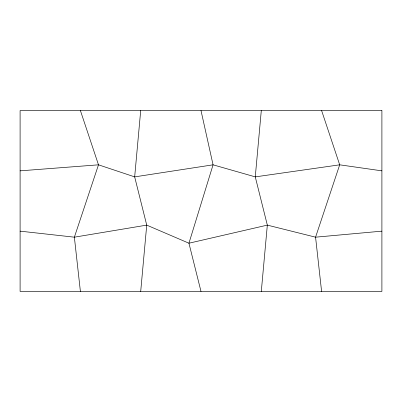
<?xml version="1.0" encoding="UTF-8"?>
<svg xmlns="http://www.w3.org/2000/svg" width="402" height="402" viewBox="0 0 402 402"><rect width="100%" height="100%" fill="white"/><g stroke="black" fill="none" stroke-linecap="round" stroke-linejoin="round"><path stroke-width="0.6" d="M140.7 110.55L134.67 176.88L146.73 225.12L140.7 291.45M261.3 110.55L255.27 176.88L267.33 225.12L261.3 291.45M381.9 231.15L315.57 237.18L267.33 225.12L188.94 243.21L146.73 225.12L74.37 237.18L20.1 231.15M20.1 170.85L98.49 164.82L134.67 176.88L213.06 164.82L255.27 176.88L339.69 164.82L381.9 170.85M321.6 110.55L339.69 164.82L315.57 237.18L321.6 291.45M80.4 110.55L98.49 164.82L74.37 237.18L80.4 291.45M201 291.45L188.94 243.21L213.06 164.82L201 110.55M381.9 110.55L20.1 110.55L20.1 291.45L381.9 291.45L381.9 110.55"/></g></svg>
